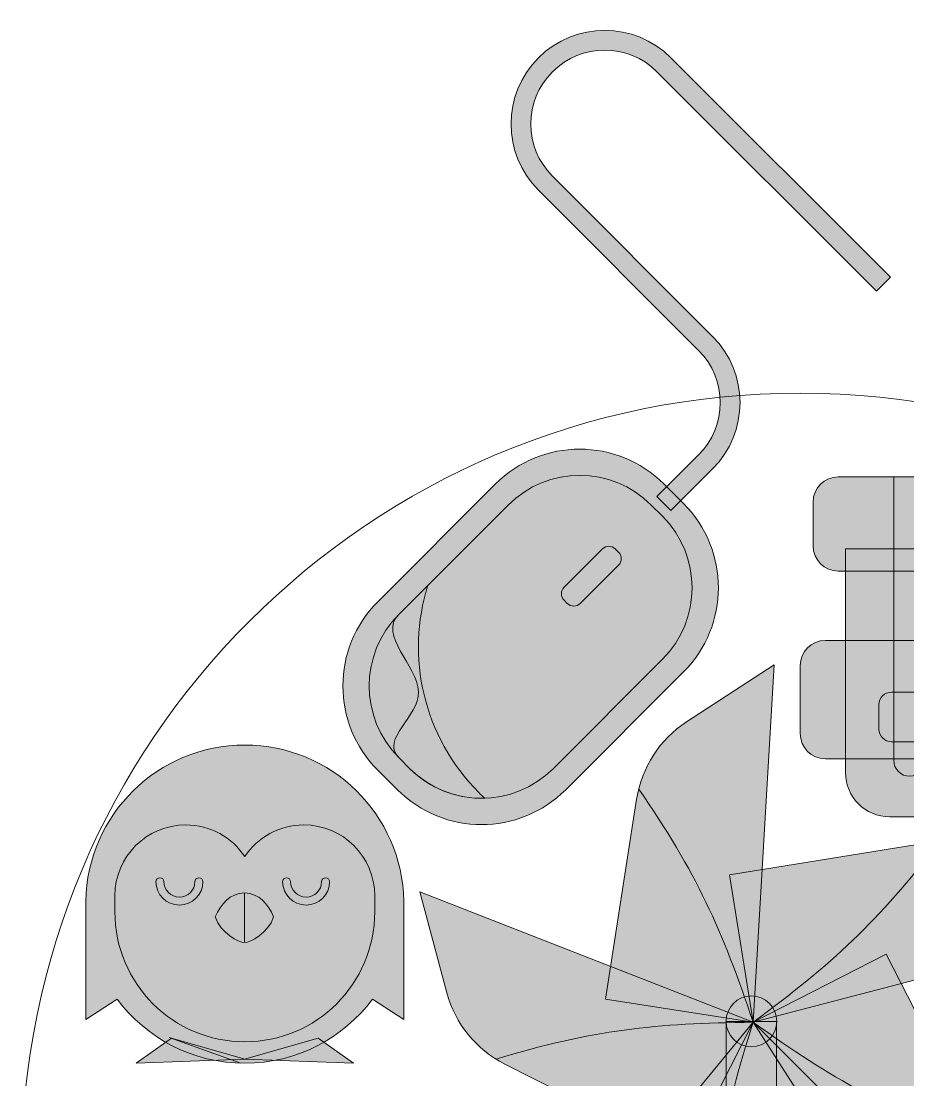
# Model space of a CAD drawing. Header units: inches. Extents: x -2159 to 3042, y -1353 to -29.
# Drawn here: x -134.8 to -64.4, y -113 to -28.9 of the extents above; entities that cross this region are included whole.
import ezdxf

# ---------------------------------------------------------------- set-up
doc = ezdxf.new("R2010")
doc.units = ezdxf.units.IN
doc.header["$MEASUREMENT"] = 0
doc.layers.add('Layer 1', color=7, linetype='Continuous')

# ---------------------------------------------------------------- blocks, each defined once
blk = doc.blocks.new('block 5')
at = {"layer": 'Layer 1', "true_color": 0xe74c3c}
h = blk.add_hatch(color=20, dxfattribs=at)
h.dxf.hatch_style = 2
edge = h.paths.add_edge_path()
edge.add_spline(control_points=[(-76.692, -108.414), (-76.692, -108.414), (-66.127, -103.009), (-66.127, -103.009), (-66.127, -103.009), (-58.784, -117.32), (-58.784, -117.32), (-57.621, -119.586), (-57.478, -122.239), (-58.39, -124.617), (-58.39, -124.617), (-61.362, -132.366), (-61.362, -132.366), (-61.362, -132.366), (-76.692, -108.414), (-76.692, -108.414)], knot_values=[0, 0, 0, 0, 1, 1, 1, 2, 2, 2, 3, 3, 3, 4, 4, 4, 5, 5, 5, 5], degree=3, periodic=1)
at = {"layer": 'Layer 1', "true_color": 0xc0392b}
h = blk.add_hatch(color=22, dxfattribs=at)
h.dxf.hatch_style = 2
edge = h.paths.add_edge_path()
edge.add_spline(control_points=[(-58.784, -117.32), (-58.784, -117.32), (-66.127, -103.009), (-66.127, -103.009), (-66.127, -103.009), (-76.692, -108.414), (-76.692, -108.414), (-70.373, -112.93), (-66.048, -115.387), (-58.446, -118.065), (-58.548, -117.813), (-58.659, -117.564), (-58.784, -117.32)], knot_values=[0, 0, 0, 0, 1, 1, 1, 2, 2, 2, 3, 3, 3, 4, 4, 4, 4], degree=3, periodic=1)
at = {"layer": 'Layer 1', "lineweight": 0}
for points, knots in [([(-76.692, -108.414), (-76.692, -108.414), (-66.127, -103.009), (-66.127, -103.009), (-66.127, -103.009), (-58.784, -117.32), (-58.784, -117.32), (-57.621, -119.586), (-57.478, -122.239), (-58.39, -124.617), (-58.39, -124.617), (-61.362, -132.366), (-61.362, -132.366), (-61.362, -132.366), (-76.692, -108.414), (-76.692, -108.414)], [0, 0, 0, 0, 1, 1, 1, 2, 2, 2, 3, 3, 3, 4, 4, 4, 5, 5, 5, 5]), ([(-58.784, -117.32), (-58.784, -117.32), (-66.127, -103.009), (-66.127, -103.009), (-66.127, -103.009), (-76.692, -108.414), (-76.692, -108.414), (-70.373, -112.93), (-66.048, -115.387), (-58.446, -118.065), (-58.548, -117.813), (-58.659, -117.564), (-58.784, -117.32)], [0, 0, 0, 0, 1, 1, 1, 2, 2, 2, 3, 3, 3, 4, 4, 4, 4])]:
    blk.add_open_spline(points, degree=3, knots=knots, dxfattribs=at)
blk = doc.blocks.new('block 6')
at = {"layer": 'Layer 1', "true_color": 0xf39c12}
h = blk.add_hatch(color=42, dxfattribs=at)
h.dxf.hatch_style = 2
edge = h.paths.add_edge_path()
edge.add_spline(control_points=[(-76.692, -108.414), (-76.692, -108.414), (-78.568, -96.695), (-78.568, -96.695), (-78.568, -96.695), (-62.688, -94.134), (-62.688, -94.134), (-60.174, -93.729), (-57.606, -94.413), (-55.627, -96.014), (-55.627, -96.014), (-49.175, -101.236), (-49.175, -101.236), (-49.175, -101.236), (-76.692, -108.414), (-76.692, -108.414)], knot_values=[0, 0, 0, 0, 1, 1, 1, 2, 2, 2, 3, 3, 3, 4, 4, 4, 5, 5, 5, 5], degree=3, periodic=1)
at = {"layer": 'Layer 1', "true_color": 0xe67e22}
h = blk.add_hatch(color=30, dxfattribs=at)
h.dxf.hatch_style = 2
edge = h.paths.add_edge_path()
edge.add_spline(control_points=[(-62.688, -94.134), (-62.688, -94.134), (-78.568, -96.695), (-78.568, -96.695), (-78.568, -96.695), (-76.692, -108.414), (-76.692, -108.414), (-70.445, -103.8), (-66.772, -100.445), (-61.875, -94.043), (-62.146, -94.062), (-62.417, -94.091), (-62.688, -94.134)], knot_values=[0, 0, 0, 0, 1, 1, 1, 2, 2, 2, 3, 3, 3, 4, 4, 4, 4], degree=3, periodic=1)
at = {"layer": 'Layer 1', "lineweight": 0}
for points, knots in [([(-76.692, -108.414), (-76.692, -108.414), (-78.568, -96.695), (-78.568, -96.695), (-78.568, -96.695), (-62.688, -94.134), (-62.688, -94.134), (-60.174, -93.729), (-57.606, -94.413), (-55.627, -96.014), (-55.627, -96.014), (-49.175, -101.236), (-49.175, -101.236), (-49.175, -101.236), (-76.692, -108.414), (-76.692, -108.414)], [0, 0, 0, 0, 1, 1, 1, 2, 2, 2, 3, 3, 3, 4, 4, 4, 5, 5, 5, 5]), ([(-62.688, -94.134), (-62.688, -94.134), (-78.568, -96.695), (-78.568, -96.695), (-78.568, -96.695), (-76.692, -108.414), (-76.692, -108.414), (-70.445, -103.8), (-66.772, -100.445), (-61.875, -94.043), (-62.146, -94.062), (-62.417, -94.091), (-62.688, -94.134)], [0, 0, 0, 0, 1, 1, 1, 2, 2, 2, 3, 3, 3, 4, 4, 4, 4])]:
    blk.add_open_spline(points, degree=3, knots=knots, dxfattribs=at)
blk = doc.blocks.new('block 7')
at = {"layer": 'Layer 1', "true_color": 0x9b59b6}
h = blk.add_hatch(color=193, dxfattribs=at)
h.dxf.hatch_style = 2
edge = h.paths.add_edge_path()
edge.add_spline(control_points=[(-76.692, -108.414), (-76.692, -108.414), (-88.417, -106.577), (-88.417, -106.577), (-88.417, -106.577), (-85.946, -90.682), (-85.946, -90.682), (-85.554, -88.166), (-84.111, -85.936), (-81.976, -84.548), (-81.976, -84.548), (-75.016, -80.026), (-75.016, -80.026), (-75.016, -80.026), (-76.692, -108.414), (-76.692, -108.414)], knot_values=[0, 0, 0, 0, 1, 1, 1, 2, 2, 2, 3, 3, 3, 4, 4, 4, 5, 5, 5, 5], degree=3, periodic=1)
at = {"layer": 'Layer 1', "true_color": 0x8e44ad}
h = blk.add_hatch(color=205, dxfattribs=at)
h.dxf.hatch_style = 2
edge = h.paths.add_edge_path()
edge.add_spline(control_points=[(-85.946, -90.682), (-85.946, -90.682), (-88.417, -106.577), (-88.417, -106.577), (-88.417, -106.577), (-76.692, -108.414), (-76.692, -108.414), (-79.15, -101.047), (-81.206, -96.517), (-85.781, -89.881), (-85.847, -90.145), (-85.904, -90.412), (-85.946, -90.682)], knot_values=[0, 0, 0, 0, 1, 1, 1, 2, 2, 2, 3, 3, 3, 4, 4, 4, 4], degree=3, periodic=1)
at = {"layer": 'Layer 1', "lineweight": 0}
for points, knots in [([(-76.692, -108.414), (-76.692, -108.414), (-88.417, -106.577), (-88.417, -106.577), (-88.417, -106.577), (-85.946, -90.682), (-85.946, -90.682), (-85.554, -88.166), (-84.111, -85.936), (-81.976, -84.548), (-81.976, -84.548), (-75.016, -80.026), (-75.016, -80.026), (-75.016, -80.026), (-76.692, -108.414), (-76.692, -108.414)], [0, 0, 0, 0, 1, 1, 1, 2, 2, 2, 3, 3, 3, 4, 4, 4, 5, 5, 5, 5]), ([(-85.946, -90.682), (-85.946, -90.682), (-88.417, -106.577), (-88.417, -106.577), (-88.417, -106.577), (-76.692, -108.414), (-76.692, -108.414), (-79.15, -101.047), (-81.206, -96.517), (-85.781, -89.881), (-85.847, -90.145), (-85.904, -90.412), (-85.946, -90.682)], [0, 0, 0, 0, 1, 1, 1, 2, 2, 2, 3, 3, 3, 4, 4, 4, 4])]:
    blk.add_open_spline(points, degree=3, knots=knots, dxfattribs=at)
blk = doc.blocks.new('block 8')
at = {"layer": 'Layer 1', "true_color": 0x36d7b7}
h = blk.add_hatch(color=123, dxfattribs=at)
h.dxf.hatch_style = 2
edge = h.paths.add_edge_path()
edge.add_spline(control_points=[(-76.692, -108.414), (-76.692, -108.414), (-82.063, -118.998), (-82.063, -118.998), (-82.063, -118.998), (-96.416, -111.735), (-96.416, -111.735), (-98.688, -110.586), (-100.363, -108.523), (-101.023, -106.064), (-101.023, -106.064), (-103.173, -98.047), (-103.173, -98.047), (-103.173, -98.047), (-76.692, -108.414), (-76.692, -108.414)], knot_values=[0, 0, 0, 0, 1, 1, 1, 2, 2, 2, 3, 3, 3, 4, 4, 4, 5, 5, 5, 5], degree=3, periodic=1)
at = {"layer": 'Layer 1', "true_color": 0x1bbc9b}
h = blk.add_hatch(color=122, dxfattribs=at)
h.dxf.hatch_style = 2
edge = h.paths.add_edge_path()
edge.add_spline(control_points=[(-96.416, -111.735), (-96.416, -111.735), (-82.063, -118.998), (-82.063, -118.998), (-82.063, -118.998), (-76.692, -108.414), (-76.692, -108.414), (-84.459, -108.475), (-89.402, -109.03), (-97.126, -111.331), (-96.896, -111.475), (-96.66, -111.612), (-96.416, -111.735)], knot_values=[0, 0, 0, 0, 1, 1, 1, 2, 2, 2, 3, 3, 3, 4, 4, 4, 4], degree=3, periodic=1)
at = {"layer": 'Layer 1', "lineweight": 0}
for points, knots in [([(-76.692, -108.414), (-76.692, -108.414), (-82.063, -118.998), (-82.063, -118.998), (-82.063, -118.998), (-96.416, -111.735), (-96.416, -111.735), (-98.688, -110.586), (-100.363, -108.523), (-101.023, -106.064), (-101.023, -106.064), (-103.173, -98.047), (-103.173, -98.047), (-103.173, -98.047), (-76.692, -108.414), (-76.692, -108.414)], [0, 0, 0, 0, 1, 1, 1, 2, 2, 2, 3, 3, 3, 4, 4, 4, 5, 5, 5, 5]), ([(-96.416, -111.735), (-96.416, -111.735), (-82.063, -118.998), (-82.063, -118.998), (-82.063, -118.998), (-76.692, -108.414), (-76.692, -108.414), (-84.459, -108.475), (-89.402, -109.03), (-97.126, -111.331), (-96.896, -111.475), (-96.66, -111.612), (-96.416, -111.735)], [0, 0, 0, 0, 1, 1, 1, 2, 2, 2, 3, 3, 3, 4, 4, 4, 4])]:
    blk.add_open_spline(points, degree=3, knots=knots, dxfattribs=at)
blk = doc.blocks.new('block 9')
at = {"layer": 'Layer 1', "true_color": 0x59abe3}
h = blk.add_hatch(color=143, dxfattribs=at)
h.dxf.hatch_style = 2
edge = h.paths.add_edge_path()
edge.add_spline(control_points=[(-76.692, -108.414), (-76.692, -108.414), (-68.286, -116.792), (-68.286, -116.792), (-68.286, -116.792), (-79.629, -128.199), (-79.629, -128.199), (-81.424, -130.004), (-83.903, -130.96), (-86.446, -130.828), (-86.446, -130.828), (-94.735, -130.395), (-94.735, -130.395), (-94.735, -130.395), (-76.692, -108.414), (-76.692, -108.414)], knot_values=[0, 0, 0, 0, 1, 1, 1, 2, 2, 2, 3, 3, 3, 4, 4, 4, 5, 5, 5, 5], degree=3, periodic=1)
at = {"layer": 'Layer 1', "true_color": 0x4183d7}
h = blk.add_hatch(color=163, dxfattribs=at)
h.dxf.hatch_style = 2
edge = h.paths.add_edge_path()
edge.add_spline(control_points=[(-79.629, -128.199), (-79.629, -128.199), (-68.286, -116.792), (-68.286, -116.792), (-68.286, -116.792), (-76.692, -108.414), (-76.692, -108.414), (-79.034, -115.819), (-80.034, -120.692), (-80.233, -128.75), (-80.024, -128.575), (-79.822, -128.393), (-79.629, -128.199)], knot_values=[0, 0, 0, 0, 1, 1, 1, 2, 2, 2, 3, 3, 3, 4, 4, 4, 4], degree=3, periodic=1)
at = {"layer": 'Layer 1', "lineweight": 0}
for points, knots in [([(-76.692, -108.414), (-76.692, -108.414), (-68.286, -116.792), (-68.286, -116.792), (-68.286, -116.792), (-79.629, -128.199), (-79.629, -128.199), (-81.424, -130.004), (-83.903, -130.96), (-86.446, -130.828), (-86.446, -130.828), (-94.735, -130.395), (-94.735, -130.395), (-94.735, -130.395), (-76.692, -108.414), (-76.692, -108.414)], [0, 0, 0, 0, 1, 1, 1, 2, 2, 2, 3, 3, 3, 4, 4, 4, 5, 5, 5, 5]), ([(-79.629, -128.199), (-79.629, -128.199), (-68.286, -116.792), (-68.286, -116.792), (-68.286, -116.792), (-76.692, -108.414), (-76.692, -108.414), (-79.034, -115.819), (-80.034, -120.692), (-80.233, -128.75), (-80.024, -128.575), (-79.822, -128.393), (-79.629, -128.199)], [0, 0, 0, 0, 1, 1, 1, 2, 2, 2, 3, 3, 3, 4, 4, 4, 4])]:
    blk.add_open_spline(points, degree=3, knots=knots, dxfattribs=at)
blk = doc.blocks.new('block 4')
at = {"layer": 'Layer 1', "true_color": 0x4a4849}
h = blk.add_hatch(color=59, dxfattribs=at)
h.dxf.hatch_style = 2
edge = h.paths.add_edge_path()
edge.add_spline(control_points=[(-74.811, -108.339), (-74.811, -109.453), (-75.714, -110.356), (-76.828, -110.356), (-77.942, -110.356), (-78.845, -109.453), (-78.845, -108.339), (-78.845, -107.226), (-77.942, -106.323), (-76.828, -106.323), (-75.714, -106.323), (-74.811, -107.226), (-74.811, -108.339)], knot_values=[0, 0, 0, 0, 1, 1, 1, 2, 2, 2, 3, 3, 3, 4, 4, 4, 4], degree=3, periodic=1)
h = blk.add_hatch(color=59, dxfattribs=at)
h.dxf.hatch_style = 2
h.paths.add_polyline_path([(-74.845, -158.714), (-78.845, -158.714), (-78.845, -108.339), (-74.845, -108.339)])
at = {"layer": 'Layer 1', "lineweight": 0}
blk.add_lwpolyline([(-74.845, -158.714), (-78.845, -158.714), (-78.845, -108.339), (-74.845, -108.339), (-74.845, -158.714)], dxfattribs=at)
blk.add_open_spline([(-74.811, -108.339), (-74.811, -109.453), (-75.714, -110.356), (-76.828, -110.356), (-77.942, -110.356), (-78.845, -109.453), (-78.845, -108.339), (-78.845, -107.226), (-77.942, -106.323), (-76.828, -106.323), (-75.714, -106.323), (-74.811, -107.226), (-74.811, -108.339)], degree=3, knots=[0, 0, 0, 0, 1, 1, 1, 2, 2, 2, 3, 3, 3, 4, 4, 4, 4], dxfattribs=at)
at = {"layer": 'Layer 1'}
for name in ['block 7', 'block 6', 'block 8', 'block 5', 'block 9']:
    blk.add_blockref(name, (0, 0), dxfattribs=at)
blk = doc.blocks.new('block 19')
at = {"layer": 'Layer 1', "true_color": 0xeb4c2d}
h = blk.add_hatch(color=20, dxfattribs=at)
h.dxf.hatch_style = 2
h.paths.add_polyline_path([(-125.695, -111.665), (-122.905, -109.668), (-117.056, -111.349)])
h = blk.add_hatch(color=20, dxfattribs=at)
h.dxf.hatch_style = 2
h.paths.add_polyline_path([(-108.445, -111.665), (-111.235, -109.668), (-117.083, -111.349)])
at = {"layer": 'Layer 1', "lineweight": 0}
for points in [[(-125.695, -111.665), (-122.905, -109.668), (-117.056, -111.349), (-125.695, -111.665)], [(-108.445, -111.665), (-111.235, -109.668), (-117.083, -111.349), (-108.445, -111.665)]]:
    blk.add_lwpolyline(points, dxfattribs=at)
blk = doc.blocks.new('block 21')
at = {"layer": 'Layer 1', "true_color": 0x4b403d}
h = blk.add_hatch(color=49, dxfattribs=at)
h.dxf.hatch_style = 2
edge = h.paths.add_edge_path()
edge.add_spline(control_points=[(-122.264, -99.105), (-123.292, -99.105), (-124.127, -98.269), (-124.127, -97.242), (-124.127, -97.067), (-123.986, -96.926), (-123.811, -96.926), (-123.637, -96.926), (-123.495, -97.067), (-123.495, -97.242), (-123.495, -97.92), (-122.943, -98.473), (-122.264, -98.473), (-121.585, -98.473), (-121.033, -97.92), (-121.033, -97.242), (-121.033, -97.067), (-120.892, -96.926), (-120.717, -96.926), (-120.543, -96.926), (-120.401, -97.067), (-120.401, -97.242), (-120.401, -98.269), (-121.237, -99.105), (-122.264, -99.105)], knot_values=[0, 0, 0, 0, 1, 1, 1, 2, 2, 2, 3, 3, 3, 4, 4, 4, 5, 5, 5, 6, 6, 6, 7, 7, 7, 8, 8, 8, 8], degree=3, periodic=1)
at = {"layer": 'Layer 1', "lineweight": 0}
blk.add_open_spline([(-122.264, -99.105), (-123.292, -99.105), (-124.127, -98.269), (-124.127, -97.242), (-124.127, -97.067), (-123.986, -96.926), (-123.811, -96.926), (-123.637, -96.926), (-123.495, -97.067), (-123.495, -97.242), (-123.495, -97.92), (-122.943, -98.473), (-122.264, -98.473), (-121.585, -98.473), (-121.033, -97.92), (-121.033, -97.242), (-121.033, -97.067), (-120.892, -96.926), (-120.717, -96.926), (-120.543, -96.926), (-120.401, -97.067), (-120.401, -97.242), (-120.401, -98.269), (-121.237, -99.105), (-122.264, -99.105)], degree=3, knots=[0, 0, 0, 0, 1, 1, 1, 2, 2, 2, 3, 3, 3, 4, 4, 4, 5, 5, 5, 6, 6, 6, 7, 7, 7, 8, 8, 8, 8], dxfattribs=at)
blk = doc.blocks.new('block 22')
at = {"layer": 'Layer 1', "true_color": 0x4b403d}
h = blk.add_hatch(color=49, dxfattribs=at)
h.dxf.hatch_style = 2
edge = h.paths.add_edge_path()
edge.add_spline(control_points=[(-112.2, -99.105), (-113.227, -99.105), (-114.063, -98.269), (-114.063, -97.242), (-114.063, -97.067), (-113.921, -96.926), (-113.747, -96.926), (-113.572, -96.926), (-113.431, -97.067), (-113.431, -97.242), (-113.431, -97.92), (-112.879, -98.473), (-112.2, -98.473), (-111.521, -98.473), (-110.969, -97.92), (-110.969, -97.242), (-110.969, -97.067), (-110.827, -96.926), (-110.653, -96.926), (-110.478, -96.926), (-110.337, -97.067), (-110.337, -97.242), (-110.337, -98.269), (-111.172, -99.105), (-112.2, -99.105)], knot_values=[0, 0, 0, 0, 1, 1, 1, 2, 2, 2, 3, 3, 3, 4, 4, 4, 5, 5, 5, 6, 6, 6, 7, 7, 7, 8, 8, 8, 8], degree=3, periodic=1)
at = {"layer": 'Layer 1', "lineweight": 0}
blk.add_open_spline([(-112.2, -99.105), (-113.227, -99.105), (-114.063, -98.269), (-114.063, -97.242), (-114.063, -97.067), (-113.921, -96.926), (-113.747, -96.926), (-113.572, -96.926), (-113.431, -97.067), (-113.431, -97.242), (-113.431, -97.92), (-112.879, -98.473), (-112.2, -98.473), (-111.521, -98.473), (-110.969, -97.92), (-110.969, -97.242), (-110.969, -97.067), (-110.827, -96.926), (-110.653, -96.926), (-110.478, -96.926), (-110.337, -97.067), (-110.337, -97.242), (-110.337, -98.269), (-111.172, -99.105), (-112.2, -99.105)], degree=3, knots=[0, 0, 0, 0, 1, 1, 1, 2, 2, 2, 3, 3, 3, 4, 4, 4, 5, 5, 5, 6, 6, 6, 7, 7, 7, 8, 8, 8, 8], dxfattribs=at)
blk = doc.blocks.new('block 20')
at = {"layer": 'Layer 1', "true_color": 0xf8f7ca}
h = blk.add_hatch(color=7, dxfattribs=at)
h.dxf.hatch_style = 2
edge = h.paths.add_edge_path()
edge.add_spline(control_points=[(-106.75, -98.359), (-106.75, -95.252), (-109.269, -92.732), (-112.377, -92.732), (-114.337, -92.732), (-116.062, -93.735), (-117.07, -95.255), (-118.077, -93.735), (-119.802, -92.732), (-121.762, -92.732), (-124.87, -92.732), (-127.39, -95.252), (-127.39, -98.359), (-127.39, -98.802), (-127.39, -99.645), (-127.39, -99.645), (-127.39, -105.345), (-122.769, -109.965), (-117.07, -109.965), (-111.37, -109.965), (-106.75, -105.345), (-106.75, -99.645), (-106.75, -99.645), (-106.75, -98.789), (-106.75, -98.359)], knot_values=[0, 0, 0, 0, 1, 1, 1, 2, 2, 2, 3, 3, 3, 4, 4, 4, 5, 5, 5, 6, 6, 6, 7, 7, 7, 8, 8, 8, 8], degree=3, periodic=1)
at = {"layer": 'Layer 1', "true_color": 0xc74128}
h = blk.add_hatch(color=22, dxfattribs=at)
h.dxf.hatch_style = 2
edge = h.paths.add_edge_path()
edge.add_spline(control_points=[(-117.096, -98.13), (-117.096, -98.13), (-117.096, -100.803), (-117.096, -102.08), (-117.544, -102.08), (-118.992, -101.317), (-119.414, -100.048), (-118.979, -98.986), (-118.255, -98.196), (-117.096, -98.13)], knot_values=[0, 0, 0, 0, 1, 1, 1, 2, 2, 2, 3, 3, 3, 3], degree=3, periodic=1)
at = {"layer": 'Layer 1', "true_color": 0xeb4c2d}
h = blk.add_hatch(color=20, dxfattribs=at)
h.dxf.hatch_style = 2
edge = h.paths.add_edge_path()
edge.add_spline(control_points=[(-117.096, -98.13), (-117.096, -98.13), (-117.096, -100.803), (-117.096, -102.08), (-116.649, -102.08), (-115.2, -101.317), (-114.779, -100.048), (-115.214, -98.986), (-115.938, -98.196), (-117.096, -98.13)], knot_values=[0, 0, 0, 0, 1, 1, 1, 2, 2, 2, 3, 3, 3, 3], degree=3, periodic=1)
at = {"layer": 'Layer 1', "lineweight": 0}
for points, knots in [([(-106.75, -98.359), (-106.75, -95.252), (-109.269, -92.732), (-112.377, -92.732), (-114.337, -92.732), (-116.062, -93.735), (-117.07, -95.255), (-118.077, -93.735), (-119.802, -92.732), (-121.762, -92.732), (-124.87, -92.732), (-127.39, -95.252), (-127.39, -98.359), (-127.39, -98.802), (-127.39, -99.645), (-127.39, -99.645), (-127.39, -105.345), (-122.769, -109.965), (-117.07, -109.965), (-111.37, -109.965), (-106.75, -105.345), (-106.75, -99.645), (-106.75, -99.645), (-106.75, -98.789), (-106.75, -98.359)], [0, 0, 0, 0, 1, 1, 1, 2, 2, 2, 3, 3, 3, 4, 4, 4, 5, 5, 5, 6, 6, 6, 7, 7, 7, 8, 8, 8, 8]), ([(-117.096, -98.13), (-117.096, -98.13), (-117.096, -100.803), (-117.096, -102.08), (-117.544, -102.08), (-118.992, -101.317), (-119.414, -100.048), (-118.979, -98.986), (-118.255, -98.196), (-117.096, -98.13)], [0, 0, 0, 0, 1, 1, 1, 2, 2, 2, 3, 3, 3, 3]), ([(-117.096, -98.13), (-117.096, -98.13), (-117.096, -100.803), (-117.096, -102.08), (-116.649, -102.08), (-115.2, -101.317), (-114.779, -100.048), (-115.214, -98.986), (-115.938, -98.196), (-117.096, -98.13)], [0, 0, 0, 0, 1, 1, 1, 2, 2, 2, 3, 3, 3, 3])]:
    blk.add_open_spline(points, degree=3, knots=knots, dxfattribs=at)
at = {"layer": 'Layer 1'}
for name in ['block 21', 'block 22']:
    blk.add_blockref(name, (0, 0), dxfattribs=at)
blk = doc.blocks.new('block 18')
at = {"layer": 'Layer 1', "true_color": 0x6d5e59}
h = blk.add_hatch(color=251, dxfattribs=at)
h.dxf.hatch_style = 2
edge = h.paths.add_edge_path()
edge.add_spline(control_points=[(-104.437, -98.795), (-104.561, -91.922), (-110.167, -86.388), (-117.07, -86.388), (-123.972, -86.388), (-129.578, -91.922), (-129.702, -98.795), (-129.702, -98.795), (-129.708, -98.789), (-129.708, -98.789), (-129.708, -98.789), (-129.708, -108.19), (-129.708, -108.19), (-129.708, -108.19), (-127.203, -106.582), (-127.203, -106.582), (-124.898, -109.667), (-121.217, -111.665), (-117.07, -111.665), (-112.922, -111.665), (-109.241, -109.667), (-106.937, -106.582), (-106.937, -106.582), (-104.431, -108.19), (-104.431, -108.19), (-104.431, -108.19), (-104.431, -98.789), (-104.431, -98.789), (-104.431, -98.789), (-104.437, -98.795), (-104.437, -98.795)], knot_values=[0, 0, 0, 0, 1, 1, 1, 2, 2, 2, 3, 3, 3, 4, 4, 4, 5, 5, 5, 6, 6, 6, 7, 7, 7, 8, 8, 8, 9, 9, 9, 10, 10, 10, 10], degree=3, periodic=1)
at = {"layer": 'Layer 1', "lineweight": 0}
blk.add_lwpolyline([(-117.387, -111.665), (-123.075, -109.612)], dxfattribs=at)
blk.add_open_spline([(-104.437, -98.795), (-104.561, -91.922), (-110.167, -86.388), (-117.07, -86.388), (-123.972, -86.388), (-129.578, -91.922), (-129.702, -98.795), (-129.702, -98.795), (-129.708, -98.789), (-129.708, -98.789), (-129.708, -98.789), (-129.708, -108.19), (-129.708, -108.19), (-129.708, -108.19), (-127.203, -106.582), (-127.203, -106.582), (-124.898, -109.667), (-121.217, -111.665), (-117.07, -111.665), (-112.922, -111.665), (-109.241, -109.667), (-106.937, -106.582), (-106.937, -106.582), (-104.431, -108.19), (-104.431, -108.19), (-104.431, -108.19), (-104.431, -98.789), (-104.431, -98.789), (-104.431, -98.789), (-104.437, -98.795), (-104.437, -98.795)], degree=3, knots=[0, 0, 0, 0, 1, 1, 1, 2, 2, 2, 3, 3, 3, 4, 4, 4, 5, 5, 5, 6, 6, 6, 7, 7, 7, 8, 8, 8, 9, 9, 9, 10, 10, 10, 10], dxfattribs=at)
at = {"layer": 'Layer 1'}
for name in ['block 20', 'block 19']:
    blk.add_blockref(name, (0, 0), dxfattribs=at)
blk = doc.blocks.new('block 25')
at = {"layer": 'Layer 1', "true_color": 0xffd54e}
h = blk.add_hatch(color=41, dxfattribs=at)
h.dxf.hatch_style = 2
edge = h.paths.add_edge_path()
edge.add_spline(control_points=[(-64.256, -88.871), (-64.256, -88.871), (-64.256, -88.871), (-64.256, -88.871), (-64.959, -88.871), (-65.529, -88.301), (-65.529, -87.598), (-65.529, -87.598), (-65.529, -65.083), (-65.529, -65.083), (-65.529, -65.083), (-62.984, -65.083), (-62.984, -65.083), (-62.984, -65.083), (-62.984, -87.598), (-62.984, -87.598), (-62.984, -88.301), (-63.553, -88.871), (-64.256, -88.871)], knot_values=[0, 0, 0, 0, 1, 1, 1, 2, 2, 2, 3, 3, 3, 4, 4, 4, 5, 5, 5, 6, 6, 6, 6], degree=3, periodic=1)
at = {"layer": 'Layer 1', "true_color": 0xbdc2c5}
h = blk.add_hatch(color=9, dxfattribs=at)
h.dxf.hatch_style = 2
edge = h.paths.add_edge_path()
edge.add_spline(control_points=[(-62.814, -86.121), (-62.814, -86.121), (-65.698, -86.121), (-65.698, -86.121), (-66.251, -86.121), (-66.698, -85.673), (-66.698, -85.121), (-66.698, -85.121), (-66.698, -83.18), (-66.698, -83.18), (-66.698, -82.628), (-66.251, -82.18), (-65.698, -82.18), (-65.698, -82.18), (-62.814, -82.18), (-62.814, -82.18), (-62.261, -82.18), (-61.814, -82.628), (-61.814, -83.18), (-61.814, -83.18), (-61.814, -85.121), (-61.814, -85.121), (-61.814, -85.673), (-62.261, -86.121), (-62.814, -86.121)], knot_values=[0, 0, 0, 0, 1, 1, 1, 2, 2, 2, 3, 3, 3, 4, 4, 4, 5, 5, 5, 6, 6, 6, 7, 7, 7, 8, 8, 8, 8], degree=3, periodic=1)
at = {"layer": 'Layer 1', "lineweight": 0}
for points, knots in [([(-64.256, -88.871), (-64.256, -88.871), (-64.256, -88.871), (-64.256, -88.871), (-64.959, -88.871), (-65.529, -88.301), (-65.529, -87.598), (-65.529, -87.598), (-65.529, -65.083), (-65.529, -65.083), (-65.529, -65.083), (-62.984, -65.083), (-62.984, -65.083), (-62.984, -65.083), (-62.984, -87.598), (-62.984, -87.598), (-62.984, -88.301), (-63.553, -88.871), (-64.256, -88.871)], [0, 0, 0, 0, 1, 1, 1, 2, 2, 2, 3, 3, 3, 4, 4, 4, 5, 5, 5, 6, 6, 6, 6]), ([(-62.814, -86.121), (-62.814, -86.121), (-65.698, -86.121), (-65.698, -86.121), (-66.251, -86.121), (-66.698, -85.673), (-66.698, -85.121), (-66.698, -85.121), (-66.698, -83.18), (-66.698, -83.18), (-66.698, -82.628), (-66.251, -82.18), (-65.698, -82.18), (-65.698, -82.18), (-62.814, -82.18), (-62.814, -82.18), (-62.261, -82.18), (-61.814, -82.628), (-61.814, -83.18), (-61.814, -83.18), (-61.814, -85.121), (-61.814, -85.121), (-61.814, -85.673), (-62.261, -86.121), (-62.814, -86.121)], [0, 0, 0, 0, 1, 1, 1, 2, 2, 2, 3, 3, 3, 4, 4, 4, 5, 5, 5, 6, 6, 6, 7, 7, 7, 8, 8, 8, 8])]:
    blk.add_open_spline(points, degree=3, knots=knots, dxfattribs=at)
blk = doc.blocks.new('block 26')
at = {"layer": 'Layer 1', "true_color": 0xffd54e}
h = blk.add_hatch(color=41, dxfattribs=at)
h.dxf.hatch_style = 2
edge = h.paths.add_edge_path()
edge.add_spline(control_points=[(-54.897, -88.871), (-54.897, -88.871), (-54.897, -88.871), (-54.897, -88.871), (-55.6, -88.871), (-56.169, -88.301), (-56.169, -87.598), (-56.169, -87.598), (-56.169, -65.083), (-56.169, -65.083), (-56.169, -65.083), (-53.624, -65.083), (-53.624, -65.083), (-53.624, -65.083), (-53.624, -87.598), (-53.624, -87.598), (-53.624, -88.301), (-54.194, -88.871), (-54.897, -88.871)], knot_values=[0, 0, 0, 0, 1, 1, 1, 2, 2, 2, 3, 3, 3, 4, 4, 4, 5, 5, 5, 6, 6, 6, 6], degree=3, periodic=1)
at = {"layer": 'Layer 1', "true_color": 0xbdc2c5}
h = blk.add_hatch(color=9, dxfattribs=at)
h.dxf.hatch_style = 2
edge = h.paths.add_edge_path()
edge.add_spline(control_points=[(-53.455, -86.121), (-53.455, -86.121), (-56.339, -86.121), (-56.339, -86.121), (-56.892, -86.121), (-57.339, -85.673), (-57.339, -85.121), (-57.339, -85.121), (-57.339, -83.18), (-57.339, -83.18), (-57.339, -82.628), (-56.892, -82.18), (-56.339, -82.18), (-56.339, -82.18), (-53.455, -82.18), (-53.455, -82.18), (-52.902, -82.18), (-52.455, -82.628), (-52.455, -83.18), (-52.455, -83.18), (-52.455, -85.121), (-52.455, -85.121), (-52.455, -85.673), (-52.902, -86.121), (-53.455, -86.121)], knot_values=[0, 0, 0, 0, 1, 1, 1, 2, 2, 2, 3, 3, 3, 4, 4, 4, 5, 5, 5, 6, 6, 6, 7, 7, 7, 8, 8, 8, 8], degree=3, periodic=1)
at = {"layer": 'Layer 1', "lineweight": 0}
for points, knots in [([(-54.897, -88.871), (-54.897, -88.871), (-54.897, -88.871), (-54.897, -88.871), (-55.6, -88.871), (-56.169, -88.301), (-56.169, -87.598), (-56.169, -87.598), (-56.169, -65.083), (-56.169, -65.083), (-56.169, -65.083), (-53.624, -65.083), (-53.624, -65.083), (-53.624, -65.083), (-53.624, -87.598), (-53.624, -87.598), (-53.624, -88.301), (-54.194, -88.871), (-54.897, -88.871)], [0, 0, 0, 0, 1, 1, 1, 2, 2, 2, 3, 3, 3, 4, 4, 4, 5, 5, 5, 6, 6, 6, 6]), ([(-53.455, -86.121), (-53.455, -86.121), (-56.339, -86.121), (-56.339, -86.121), (-56.892, -86.121), (-57.339, -85.673), (-57.339, -85.121), (-57.339, -85.121), (-57.339, -83.18), (-57.339, -83.18), (-57.339, -82.628), (-56.892, -82.18), (-56.339, -82.18), (-56.339, -82.18), (-53.455, -82.18), (-53.455, -82.18), (-52.902, -82.18), (-52.455, -82.628), (-52.455, -83.18), (-52.455, -83.18), (-52.455, -85.121), (-52.455, -85.121), (-52.455, -85.673), (-52.902, -86.121), (-53.455, -86.121)], [0, 0, 0, 0, 1, 1, 1, 2, 2, 2, 3, 3, 3, 4, 4, 4, 5, 5, 5, 6, 6, 6, 7, 7, 7, 8, 8, 8, 8])]:
    blk.add_open_spline(points, degree=3, knots=knots, dxfattribs=at)
blk = doc.blocks.new('block 24')
at = {"layer": 'Layer 1'}
for name in ['block 25', 'block 26']:
    blk.add_blockref(name, (0, 0), dxfattribs=at)
blk = doc.blocks.new('block 27')
at = {"layer": 'Layer 1', "true_color": 0xbdc2c5}
h = blk.add_hatch(color=9, dxfattribs=at)
h.dxf.hatch_style = 2
edge = h.paths.add_edge_path()
edge.add_spline(control_points=[(-56.354, -65.083), (-56.354, -65.083), (-57.996, -65.083), (-57.996, -65.083), (-57.996, -65.083), (-57.996, -63.657), (-57.996, -63.657), (-57.996, -63.447), (-58.166, -63.277), (-58.376, -63.277), (-58.376, -63.277), (-60.777, -63.277), (-60.777, -63.277), (-60.987, -63.277), (-61.157, -63.447), (-61.157, -63.657), (-61.157, -63.657), (-61.157, -65.083), (-61.157, -65.083), (-61.157, -65.083), (-62.799, -65.083), (-62.799, -65.083), (-62.799, -65.083), (-62.799, -62.949), (-62.799, -62.949), (-62.799, -62.223), (-62.211, -61.635), (-61.485, -61.635), (-61.485, -61.635), (-57.668, -61.635), (-57.668, -61.635), (-56.942, -61.635), (-56.354, -62.223), (-56.354, -62.949), (-56.354, -62.949), (-56.354, -65.083), (-56.354, -65.083)], knot_values=[0, 0, 0, 0, 1, 1, 1, 2, 2, 2, 3, 3, 3, 4, 4, 4, 5, 5, 5, 6, 6, 6, 7, 7, 7, 8, 8, 8, 9, 9, 9, 10, 10, 10, 11, 11, 11, 12, 12, 12, 12], degree=3, periodic=1)
at = {"layer": 'Layer 1', "lineweight": 0}
blk.add_open_spline([(-56.354, -65.083), (-56.354, -65.083), (-57.996, -65.083), (-57.996, -65.083), (-57.996, -65.083), (-57.996, -63.657), (-57.996, -63.657), (-57.996, -63.447), (-58.166, -63.277), (-58.376, -63.277), (-58.376, -63.277), (-60.777, -63.277), (-60.777, -63.277), (-60.987, -63.277), (-61.157, -63.447), (-61.157, -63.657), (-61.157, -63.657), (-61.157, -65.083), (-61.157, -65.083), (-61.157, -65.083), (-62.799, -65.083), (-62.799, -65.083), (-62.799, -65.083), (-62.799, -62.949), (-62.799, -62.949), (-62.799, -62.223), (-62.211, -61.635), (-61.485, -61.635), (-61.485, -61.635), (-57.668, -61.635), (-57.668, -61.635), (-56.942, -61.635), (-56.354, -62.223), (-56.354, -62.949), (-56.354, -62.949), (-56.354, -65.083), (-56.354, -65.083)], degree=3, knots=[0, 0, 0, 0, 1, 1, 1, 2, 2, 2, 3, 3, 3, 4, 4, 4, 5, 5, 5, 6, 6, 6, 7, 7, 7, 8, 8, 8, 9, 9, 9, 10, 10, 10, 11, 11, 11, 12, 12, 12, 12], dxfattribs=at)
blk = doc.blocks.new('block 23')
at = {"layer": 'Layer 1', "true_color": 0xe65f41}
h = blk.add_hatch(color=13, dxfattribs=at)
h.dxf.hatch_style = 2
edge = h.paths.add_edge_path()
edge.add_spline(control_points=[(-49.221, -72.568), (-49.221, -72.568), (-69.932, -72.568), (-69.932, -72.568), (-71.037, -72.568), (-71.932, -71.672), (-71.932, -70.568), (-71.932, -70.568), (-71.932, -67.083), (-71.932, -67.083), (-71.932, -65.979), (-71.037, -65.083), (-69.932, -65.083), (-69.932, -65.083), (-49.221, -65.083), (-49.221, -65.083), (-48.116, -65.083), (-47.221, -65.979), (-47.221, -67.083), (-47.221, -67.083), (-47.221, -70.568), (-47.221, -70.568), (-47.221, -71.672), (-48.116, -72.568), (-49.221, -72.568)], knot_values=[0, 0, 0, 0, 1, 1, 1, 2, 2, 2, 3, 3, 3, 4, 4, 4, 5, 5, 5, 6, 6, 6, 7, 7, 7, 8, 8, 8, 8], degree=3, periodic=1)
at = {"layer": 'Layer 1', "true_color": 0xc45137}
h = blk.add_hatch(color=13, dxfattribs=at)
h.dxf.hatch_style = 2
edge = h.paths.add_edge_path()
edge.add_spline(control_points=[(-52.802, -92.083), (-52.802, -92.083), (-65.858, -92.083), (-65.858, -92.083), (-67.784, -92.083), (-69.346, -90.522), (-69.346, -88.595), (-69.346, -88.595), (-69.346, -70.789), (-69.346, -70.789), (-69.346, -70.789), (-49.314, -70.789), (-49.314, -70.789), (-49.314, -70.789), (-49.314, -88.595), (-49.314, -88.595), (-49.314, -90.522), (-50.876, -92.083), (-52.802, -92.083)], knot_values=[0, 0, 0, 0, 1, 1, 1, 2, 2, 2, 3, 3, 3, 4, 4, 4, 5, 5, 5, 6, 6, 6, 6], degree=3, periodic=1)
at = {"layer": 'Layer 1', "true_color": 0xe65f41}
h = blk.add_hatch(color=13, dxfattribs=at)
h.dxf.hatch_style = 2
edge = h.paths.add_edge_path()
edge.add_spline(control_points=[(-48.195, -87.475), (-48.195, -87.475), (-70.958, -87.475), (-70.958, -87.475), (-72.063, -87.475), (-72.958, -86.58), (-72.958, -85.475), (-72.958, -85.475), (-72.958, -80.075), (-72.958, -80.075), (-72.958, -78.971), (-72.063, -78.075), (-70.958, -78.075), (-70.958, -78.075), (-48.195, -78.075), (-48.195, -78.075), (-47.09, -78.075), (-46.195, -78.971), (-46.195, -80.075), (-46.195, -80.075), (-46.195, -85.475), (-46.195, -85.475), (-46.195, -86.58), (-47.09, -87.475), (-48.195, -87.475)], knot_values=[0, 0, 0, 0, 1, 1, 1, 2, 2, 2, 3, 3, 3, 4, 4, 4, 5, 5, 5, 6, 6, 6, 7, 7, 7, 8, 8, 8, 8], degree=3, periodic=1)
at = {"layer": 'Layer 1', "lineweight": 0}
for points, knots in [([(-49.221, -72.568), (-49.221, -72.568), (-69.932, -72.568), (-69.932, -72.568), (-71.037, -72.568), (-71.932, -71.672), (-71.932, -70.568), (-71.932, -70.568), (-71.932, -67.083), (-71.932, -67.083), (-71.932, -65.979), (-71.037, -65.083), (-69.932, -65.083), (-69.932, -65.083), (-49.221, -65.083), (-49.221, -65.083), (-48.116, -65.083), (-47.221, -65.979), (-47.221, -67.083), (-47.221, -67.083), (-47.221, -70.568), (-47.221, -70.568), (-47.221, -71.672), (-48.116, -72.568), (-49.221, -72.568)], [0, 0, 0, 0, 1, 1, 1, 2, 2, 2, 3, 3, 3, 4, 4, 4, 5, 5, 5, 6, 6, 6, 7, 7, 7, 8, 8, 8, 8]), ([(-52.802, -92.083), (-52.802, -92.083), (-65.858, -92.083), (-65.858, -92.083), (-67.784, -92.083), (-69.346, -90.522), (-69.346, -88.595), (-69.346, -88.595), (-69.346, -70.789), (-69.346, -70.789), (-69.346, -70.789), (-49.314, -70.789), (-49.314, -70.789), (-49.314, -70.789), (-49.314, -88.595), (-49.314, -88.595), (-49.314, -90.522), (-50.876, -92.083), (-52.802, -92.083)], [0, 0, 0, 0, 1, 1, 1, 2, 2, 2, 3, 3, 3, 4, 4, 4, 5, 5, 5, 6, 6, 6, 6]), ([(-48.195, -87.475), (-48.195, -87.475), (-70.958, -87.475), (-70.958, -87.475), (-72.063, -87.475), (-72.958, -86.58), (-72.958, -85.475), (-72.958, -85.475), (-72.958, -80.075), (-72.958, -80.075), (-72.958, -78.971), (-72.063, -78.075), (-70.958, -78.075), (-70.958, -78.075), (-48.195, -78.075), (-48.195, -78.075), (-47.09, -78.075), (-46.195, -78.971), (-46.195, -80.075), (-46.195, -80.075), (-46.195, -85.475), (-46.195, -85.475), (-46.195, -86.58), (-47.09, -87.475), (-48.195, -87.475)], [0, 0, 0, 0, 1, 1, 1, 2, 2, 2, 3, 3, 3, 4, 4, 4, 5, 5, 5, 6, 6, 6, 7, 7, 7, 8, 8, 8, 8])]:
    blk.add_open_spline(points, degree=3, knots=knots, dxfattribs=at)
at = {"layer": 'Layer 1'}
for name in ['block 27', 'block 24']:
    blk.add_blockref(name, (0, 0), dxfattribs=at)
blk = doc.blocks.new('block 33')
at = {"layer": 'Layer 1', "true_color": 0x3f3f3f}
h = blk.add_hatch(color=49, dxfattribs=at)
h.dxf.hatch_style = 2
edge = h.paths.add_edge_path()
edge.add_spline(control_points=[(-84.339, -66.651), (-84.339, -66.651), (-83.225, -67.765), (-83.225, -67.765), (-83.225, -67.765), (-79.91, -64.45), (-79.91, -64.45), (-77.007, -61.547), (-77.007, -56.824), (-79.91, -53.92), (-79.91, -53.92), (-92.633, -41.198), (-92.633, -41.198), (-94.921, -38.909), (-94.921, -35.185), (-92.633, -32.897), (-90.344, -30.608), (-86.62, -30.608), (-84.332, -32.897), (-84.332, -32.897), (-66.901, -50.327), (-66.901, -50.327), (-66.901, -50.327), (-65.787, -49.213), (-65.787, -49.213), (-65.787, -49.213), (-83.217, -31.783), (-83.217, -31.783), (-86.121, -28.879), (-90.844, -28.88), (-93.747, -31.783), (-96.65, -34.686), (-96.65, -39.409), (-93.747, -42.312), (-93.747, -42.312), (-81.024, -55.035), (-81.024, -55.035), (-78.736, -57.323), (-78.736, -61.047), (-81.024, -63.336), (-81.024, -63.336), (-84.339, -66.651), (-84.339, -66.651)], knot_values=[0, 0, 0, 0, 1, 1, 1, 2, 2, 2, 3, 3, 3, 4, 4, 4, 5, 5, 5, 6, 6, 6, 7, 7, 7, 8, 8, 8, 9, 9, 9, 10, 10, 10, 11, 11, 11, 12, 12, 12, 13, 13, 13, 14, 14, 14, 14], degree=3, periodic=1)
at = {"layer": 'Layer 1', "lineweight": 0}
blk.add_open_spline([(-84.339, -66.651), (-84.339, -66.651), (-83.225, -67.765), (-83.225, -67.765), (-83.225, -67.765), (-79.91, -64.45), (-79.91, -64.45), (-77.007, -61.547), (-77.007, -56.824), (-79.91, -53.92), (-79.91, -53.92), (-92.633, -41.198), (-92.633, -41.198), (-94.921, -38.909), (-94.921, -35.185), (-92.633, -32.897), (-90.344, -30.608), (-86.62, -30.608), (-84.332, -32.897), (-84.332, -32.897), (-66.901, -50.327), (-66.901, -50.327), (-66.901, -50.327), (-65.787, -49.213), (-65.787, -49.213), (-65.787, -49.213), (-83.217, -31.783), (-83.217, -31.783), (-86.121, -28.879), (-90.844, -28.88), (-93.747, -31.783), (-96.65, -34.686), (-96.65, -39.409), (-93.747, -42.312), (-93.747, -42.312), (-81.024, -55.035), (-81.024, -55.035), (-78.736, -57.323), (-78.736, -61.047), (-81.024, -63.336), (-81.024, -63.336), (-84.339, -66.651), (-84.339, -66.651)], degree=3, knots=[0, 0, 0, 0, 1, 1, 1, 2, 2, 2, 3, 3, 3, 4, 4, 4, 5, 5, 5, 6, 6, 6, 7, 7, 7, 8, 8, 8, 9, 9, 9, 10, 10, 10, 11, 11, 11, 12, 12, 12, 13, 13, 13, 14, 14, 14, 14], dxfattribs=at)
blk = doc.blocks.new('block 32')
at = {"layer": 'Layer 1', "true_color": 0x3f3f3f}
h = blk.add_hatch(color=49, dxfattribs=at)
h.dxf.hatch_style = 2
edge = h.paths.add_edge_path()
edge.add_spline(control_points=[(-106.511, -88.38), (-106.511, -88.38), (-104.954, -89.937), (-104.954, -89.937), (-101.261, -93.63), (-95.273, -93.63), (-91.58, -89.937), (-91.58, -89.937), (-82.224, -80.58), (-82.224, -80.58), (-78.531, -76.887), (-78.531, -70.899), (-82.224, -67.206), (-82.224, -67.206), (-83.781, -65.649), (-83.781, -65.649), (-87.474, -61.956), (-93.461, -61.956), (-97.154, -65.649), (-97.154, -65.649), (-106.511, -75.006), (-106.511, -75.006), (-110.204, -78.699), (-110.204, -84.687), (-106.511, -88.38)], knot_values=[0, 0, 0, 0, 1, 1, 1, 2, 2, 2, 3, 3, 3, 4, 4, 4, 5, 5, 5, 6, 6, 6, 7, 7, 7, 8, 8, 8, 8], degree=3, periodic=1)
at = {"layer": 'Layer 1', "true_color": 0xf5f5f5}
h = blk.add_hatch(color=7, dxfattribs=at)
h.dxf.hatch_style = 2
edge = h.paths.add_edge_path()
edge.add_spline(control_points=[(-103.95, -88.267), (-100.816, -91.4), (-95.718, -91.4), (-92.584, -88.267), (-92.584, -88.267), (-83.894, -79.576), (-83.894, -79.576), (-80.76, -76.442), (-80.76, -71.344), (-83.894, -68.21), (-83.894, -68.21), (-84.785, -67.319), (-84.785, -67.319), (-87.918, -64.186), (-93.017, -64.186), (-96.15, -67.319), (-96.15, -67.319), (-104.841, -76.01), (-104.841, -76.01), (-106.497, -77.666), (-103.376, -79.999), (-103.282, -82.173), (-103.197, -84.111), (-106.318, -85.898), (-104.841, -87.376), (-104.841, -87.376), (-103.95, -88.267), (-103.95, -88.267)], knot_values=[0, 0, 0, 0, 1, 1, 1, 2, 2, 2, 3, 3, 3, 4, 4, 4, 5, 5, 5, 6, 6, 6, 7, 7, 7, 8, 8, 8, 9, 9, 9, 9], degree=3, periodic=1)
at = {"layer": 'Layer 1', "true_color": 0x3f3f3f}
h = blk.add_hatch(color=49, dxfattribs=at)
h.dxf.hatch_style = 2
edge = h.paths.add_edge_path()
edge.add_spline(control_points=[(-91.709, -74.88), (-91.709, -74.88), (-91.454, -75.135), (-91.454, -75.135), (-91.171, -75.418), (-90.711, -75.418), (-90.428, -75.135), (-90.428, -75.135), (-87.387, -72.094), (-87.387, -72.094), (-87.104, -71.811), (-87.104, -71.351), (-87.387, -71.068), (-87.387, -71.068), (-87.642, -70.813), (-87.642, -70.813), (-87.926, -70.53), (-88.385, -70.53), (-88.669, -70.813), (-88.669, -70.813), (-91.709, -73.854), (-91.709, -73.854), (-91.993, -74.137), (-91.993, -74.597), (-91.709, -74.88)], knot_values=[0, 0, 0, 0, 1, 1, 1, 2, 2, 2, 3, 3, 3, 4, 4, 4, 5, 5, 5, 6, 6, 6, 7, 7, 7, 8, 8, 8, 8], degree=3, periodic=1)
at = {"layer": 'Layer 1', "true_color": 0xe6e6e6}
h = blk.add_hatch(color=254, dxfattribs=at)
h.dxf.hatch_style = 2
edge = h.paths.add_edge_path()
edge.add_spline(control_points=[(-98.478, -90.17), (-98.327, -90.322), (-98.171, -90.466), (-98.014, -90.611), (-100.156, -90.678), (-102.319, -89.898), (-103.95, -88.267), (-103.95, -88.267), (-104.841, -87.376), (-104.841, -87.376), (-107.975, -84.242), (-107.975, -79.144), (-104.841, -76.01), (-104.841, -76.01), (-102.537, -73.706), (-102.537, -73.706), (-104.284, -79.333), (-102.934, -85.714), (-98.478, -90.17)], knot_values=[0, 0, 0, 0, 1, 1, 1, 2, 2, 2, 3, 3, 3, 4, 4, 4, 5, 5, 5, 6, 6, 6, 6], degree=3, periodic=1)
at = {"layer": 'Layer 1', "lineweight": 0}
for points, knots in [([(-106.511, -88.38), (-106.511, -88.38), (-104.954, -89.937), (-104.954, -89.937), (-101.261, -93.63), (-95.273, -93.63), (-91.58, -89.937), (-91.58, -89.937), (-82.224, -80.58), (-82.224, -80.58), (-78.531, -76.887), (-78.531, -70.899), (-82.224, -67.206), (-82.224, -67.206), (-83.781, -65.649), (-83.781, -65.649), (-87.474, -61.956), (-93.461, -61.956), (-97.154, -65.649), (-97.154, -65.649), (-106.511, -75.006), (-106.511, -75.006), (-110.204, -78.699), (-110.204, -84.687), (-106.511, -88.38)], [0, 0, 0, 0, 1, 1, 1, 2, 2, 2, 3, 3, 3, 4, 4, 4, 5, 5, 5, 6, 6, 6, 7, 7, 7, 8, 8, 8, 8]), ([(-103.95, -88.267), (-100.816, -91.4), (-95.718, -91.4), (-92.584, -88.267), (-92.584, -88.267), (-83.894, -79.576), (-83.894, -79.576), (-80.76, -76.442), (-80.76, -71.344), (-83.894, -68.21), (-83.894, -68.21), (-84.785, -67.319), (-84.785, -67.319), (-87.918, -64.186), (-93.017, -64.186), (-96.15, -67.319), (-96.15, -67.319), (-104.841, -76.01), (-104.841, -76.01), (-106.497, -77.666), (-103.376, -79.999), (-103.282, -82.173), (-103.197, -84.111), (-106.318, -85.898), (-104.841, -87.376), (-104.841, -87.376), (-103.95, -88.267), (-103.95, -88.267)], [0, 0, 0, 0, 1, 1, 1, 2, 2, 2, 3, 3, 3, 4, 4, 4, 5, 5, 5, 6, 6, 6, 7, 7, 7, 8, 8, 8, 9, 9, 9, 9]), ([(-91.709, -74.88), (-91.709, -74.88), (-91.454, -75.135), (-91.454, -75.135), (-91.171, -75.418), (-90.711, -75.418), (-90.428, -75.135), (-90.428, -75.135), (-87.387, -72.094), (-87.387, -72.094), (-87.104, -71.811), (-87.104, -71.351), (-87.387, -71.068), (-87.387, -71.068), (-87.642, -70.813), (-87.642, -70.813), (-87.926, -70.53), (-88.385, -70.53), (-88.669, -70.813), (-88.669, -70.813), (-91.709, -73.854), (-91.709, -73.854), (-91.993, -74.137), (-91.993, -74.597), (-91.709, -74.88)], [0, 0, 0, 0, 1, 1, 1, 2, 2, 2, 3, 3, 3, 4, 4, 4, 5, 5, 5, 6, 6, 6, 7, 7, 7, 8, 8, 8, 8]), ([(-98.478, -90.17), (-98.327, -90.322), (-98.171, -90.466), (-98.014, -90.611), (-100.156, -90.678), (-102.319, -89.898), (-103.95, -88.267), (-103.95, -88.267), (-104.841, -87.376), (-104.841, -87.376), (-107.975, -84.242), (-107.975, -79.144), (-104.841, -76.01), (-104.841, -76.01), (-102.537, -73.706), (-102.537, -73.706), (-104.284, -79.333), (-102.934, -85.714), (-98.478, -90.17)], [0, 0, 0, 0, 1, 1, 1, 2, 2, 2, 3, 3, 3, 4, 4, 4, 5, 5, 5, 6, 6, 6, 6])]:
    blk.add_open_spline(points, degree=3, knots=knots, dxfattribs=at)
at = {"layer": 'Layer 1'}
blk.add_blockref('block 33', (0, 0), dxfattribs=at)
blk = doc.blocks.new('block 2')
at = {"layer": 'Layer 1', "lineweight": 0}
blk.add_open_spline([(-11.083, -120.304), (-11.083, -154.477), (-38.786, -182.179), (-72.958, -182.179), (-107.131, -182.179), (-134.833, -154.477), (-134.833, -120.304), (-134.833, -86.132), (-107.131, -58.429), (-72.958, -58.429), (-38.786, -58.429), (-11.083, -86.132), (-11.083, -120.304)], degree=3, knots=[0, 0, 0, 0, 1, 1, 1, 2, 2, 2, 3, 3, 3, 4, 4, 4, 4], dxfattribs=at)
at = {"layer": 'Layer 1'}
for name in ['block 32', 'block 23', 'block 4', 'block 18']:
    blk.add_blockref(name, (0, 0), dxfattribs=at)

msp = doc.modelspace()

# ---------------------------------------------------------------- block references
at = {"layer": 'Layer 1'}
msp.add_blockref('block 2', (0, 0), dxfattribs=at)

doc.saveas('drawing.dxf')
